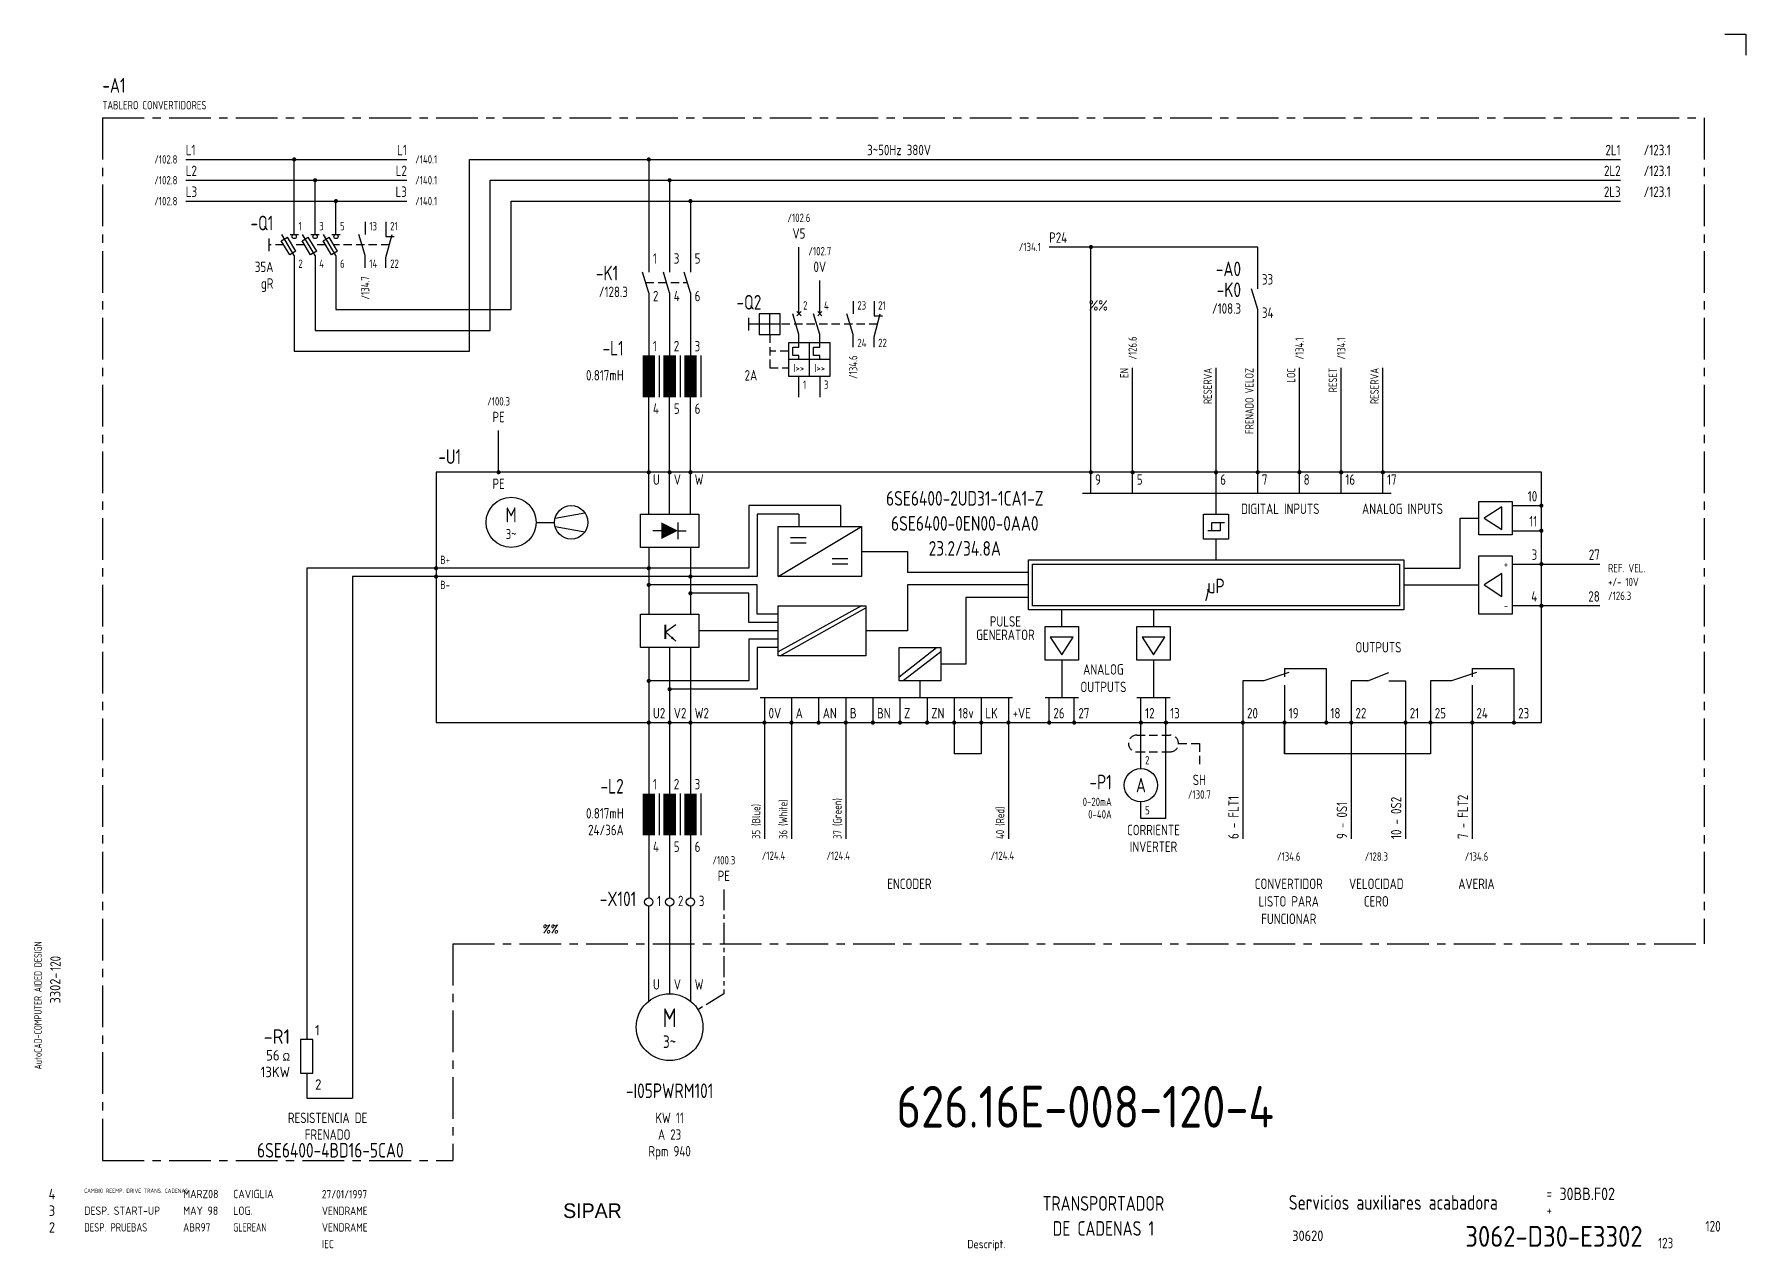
# Model space of a CAD drawing. Extents: x 10 to 420, y 5 to 297.
import ezdxf
from ezdxf.enums import TextEntityAlignment as Align

# ---------------------------------------------------------------- set-up
doc = ezdxf.new("R2010")
doc.units = 0
doc.header["$LTSCALE"] = 8
doc.header["$MEASUREMENT"] = 0
for name, pattern in [('CENTER', [2, 1.25, -0.25, 0.25, -0.25]), ('CENTER12', [1, 0.625, -0.125, 0.125, -0.125]), ('HIDDEN', [0.375, 0.25, -0.125]), ('LTY1', [0])]:
    doc.linetypes.add(name, pattern=pattern)
doc.layers.get('0').update_dxf_attribs({"linetype": 'CONTINUOUS'})
doc.layers.add('CART', color=7, linetype='CONTINUOUS')
doc.styles.add('DIN', font='DIN', dxfattribs={"width": 0.85})
doc.styles.add('GREEKC', font='greekc')
doc.styles.add('ISO', font='ISO')
doc.styles.add('SIMPLEX', font='SIMPLEX', dxfattribs={"width": 0.9})
doc.styles.add('UNIV', font='UNIV')

# ---------------------------------------------------------------- blocks, each defined once
blk = doc.blocks.new('WB-FG100')
at = {"layer": 'CART', "color": 1}
for p, q in [((415, 297), (420, 297)), ((420, 297), (420, 292))]:
    blk.add_line(p, q, dxfattribs=at)
at = {"layer": 'CART', "color": 1, "style": 'DIN', "width": 0.8}
blk.add_text('AutoCAD-COMPUTER AIDED DESIGN', height=1.8, rotation=90, dxfattribs=at).set_placement((11.47, 48.84))
at = {"layer": 'CART', "color": 3, "style": 'DIN', "width": 0.8}
for s, p in [('=', (372.24, 17.91)), ('+', (372.24, 13.87))]:
    blk.add_text(s, height=2.5, dxfattribs=at).set_placement(p)
at = {"layer": 'CART', "color": 7, "style": 'DIN', "width": 0.9}
blk.add_attdef('FILE', text='', height=2.5, rotation=90, dxfattribs=at).set_placement((15.95, 68.38), align=Align.CENTER)
for tag, p in [('MOD-3', (13.92, 19)), ('MOD-2', (13.92, 15)), ('MOD-1', (13.92, 11)), ('NR.COMMESSA', (315, 9))]:
    blk.add_attdef(tag, text='', height=2.5, dxfattribs=at).set_placement(p, align=Align.MIDDLE)
at = {"layer": 'CART', "color": 7, "style": 'DIN'}
for tag, width, p in [('REV-3', 0.9, (21.66, 19)), ('DATA-3', 0.9, (45.37, 19)), ('NOME-3', 0.9, (57.37, 19)), ('REV-2', 0.9, (21.66, 15)), ('DATA-2', 0.9, (45.37, 15)), ('NOME-2', 0.9, (57.37, 15)), ('REV-1', 0.9, (21.66, 11)), ('DATA-1', 0.9, (45.37, 11)), ('NOME-1', 0.7, (57.37, 11))]:
    blk.add_attdef(tag, text='', height=2, dxfattribs=dict(at, width=width)).set_placement(p, align=Align.MIDDLE_LEFT)
at = {"layer": 'CART', "color": 7, "style": 'DIN', "width": 0.9}
for tag, p, height in [('DATA', (78.64, 17.94), 2), ('ESECUTORE', (78.64, 13.97), 2), ('CONTROLLORE', (78.64, 9.99), 2), ('SEGUE', (398.93, 5.65), 2.8), ('NORMA', (78.64, 6.01), 2)]:
    blk.add_attdef(tag, p, '', height=height, dxfattribs=at)
at = {"layer": 'CART', "color": 2, "style": 'DIN', "width": 0.9}
for tag, p in [('TITOLO-1/3', (266.5, 18.23)), ('TITOLO-1/2', (266.5, 15.73)), ('TITOLO-2/3', (266.5, 13.18)), ('TITOLO-2/2', (266.5, 10.68)), ('TITOLO-3/3', (266.5, 8.13))]:
    blk.add_attdef(tag, text='', height=3.5, dxfattribs=at).set_placement(p, align=Align.MIDDLE)
at = {"layer": 'CART', "color": 3, "style": 'DIN', "width": 0.9}
blk.add_attdef('ASSIEME', text='', height=3.5, dxfattribs=at).set_placement((334, 17), align=Align.MIDDLE)
at = {"layer": 'CART', "color": 3, "style": 'DIN', "width": 0.85}
for tag, p in [('=', (375.33, 16.63)), ('+', (375.33, 12.76))]:
    blk.add_attdef(tag, text='', height=3, dxfattribs=at).set_placement(p, align=Align.BOTTOM_LEFT)
at = {"layer": 'CART', "color": 3, "style": 'DIN', "width": 0.9}
blk.add_attdef('FOGLIO', text='', height=2.8, dxfattribs=at).set_placement((414.2, 9.56), align=Align.RIGHT)
at = {"layer": 'CART', "color": 2, "style": 'DIN', "width": 0.9}
blk.add_attdef('DISEGNO', text='', height=5, dxfattribs=at).set_placement((395.27, 6.35), align=Align.RIGHT)
at = {"layer": 'CART', "color": 1, "style": 'DIN', "width": 0.9}
blk.add_attdef('TIPOLOGIA', (233.37, 6), '', height=2, dxfattribs=at)

msp = doc.modelspace()

# ---------------------------------------------------------------- linework, layer by layer
at = {"color": 3, "linetype": 'CENTER'}
for p, q in [((26, 277), (410, 277)), ((26, 277), (26, 27)), ((410, 277), (410, 79)), ((110, 79), (410, 79)), ((110, 79), (110, 27)), ((26, 27), (110, 27))]:
    msp.add_line(p, q, dxfattribs=at)
for p, q in [((46, 267), (99, 267)), ((72, 249), (72, 267)), ((114, 267), (390, 267)), ((114, 221), (114, 267)), ((157, 267), (157, 240)), ((46, 262), (99, 262)), ((77, 249), (77, 262)), ((119, 262), (390, 262)), ((119, 226), (119, 262)), ((162, 262), (162, 240)), ((46, 257), (99, 257)), ((82, 249), (82, 257)), ((124, 257), (390, 257)), ((124, 231), (124, 257)), ((167, 257), (167, 240)), ((89, 252), (89, 249)), ((94, 252), (94, 248.5)), ((66, 245), (66, 248)), ((68.9, 247.5), (70.37, 248.38)), ((70.93, 244.12), (68.9, 247.5)), ((72, 244), (69, 249)), ((72.4, 245), (70.37, 248.38)), ((71, 249), (73, 249)), ((73.9, 247.5), (75.37, 248.38)), ((75.93, 244.12), (73.9, 247.5)), ((77, 244), (74, 249)), ((77.4, 245), (75.37, 248.38)), ((76, 249), (78, 249)), ((78.9, 247.5), (80.37, 248.38)), ((80.93, 244.12), (78.9, 247.5)), ((82, 244), (79, 249)), ((82.4, 245), (80.37, 248.38)), ((81, 249), (83, 249)), ((89, 244), (87.5, 249)), ((94, 243.5), (95.5, 249)), ((94, 248.5), (96, 248.5)), ((72.4, 245), (70.93, 244.12)), ((72, 244), (72, 221)), ((77.4, 245), (75.93, 244.12)), ((77, 244), (77, 226)), ((82.4, 245), (80.93, 244.12)), ((82, 244), (82, 231)), ((89, 241), (89, 244)), ((94, 241), (94, 243.5)), ((193, 230), (193, 246)), ((303, 246), (253, 246)), ((263, 187), (263, 246)), ((303, 236), (303, 246)), ((157, 235), (155.5, 240)), ((162, 235), (160.5, 240)), ((167, 235), (165.5, 240)), ((198, 230), (198, 238)), ((157, 235), (157, 220)), ((162, 235), (162, 220)), ((167, 235), (167, 220)), ((303, 231), (301.5, 236)), ((82, 231), (124, 231)), ((188.5, 230), (183.5, 230)), ((183.5, 230), (183.5, 225)), ((186, 225), (186, 230)), ((188.5, 225), (188.5, 230)), ((193, 225), (191.5, 230)), ((192.5, 229.5), (193.5, 230.5)), ((192.5, 230.5), (193.5, 229.5)), ((198, 225), (196.5, 230)), ((197.5, 230.5), (198.5, 229.5)), ((197.5, 229.5), (198.5, 230.5)), ((206, 225), (204.5, 230)), ((206, 233), (206, 230)), ((211, 233), (211, 229.5)), ((211, 224.5), (212.5, 230)), ((303, 187), (303, 231)), ((77, 226), (119, 226)), ((181, 226), (181, 229)), ((188.5, 227.5), (181, 227.5)), ((211, 229.5), (213, 229.5)), ((183.5, 225), (188.5, 225)), ((200.5, 223), (190.5, 223)), ((190.5, 223), (190.5, 215)), ((191.5, 220), (191.5, 222)), ((191.5, 222), (193, 222)), ((193, 222), (193, 225)), ((195.5, 215), (195.5, 223)), ((196.5, 222), (198, 222)), ((196.5, 220), (196.5, 222)), ((198, 222), (198, 225)), ((200.5, 215), (200.5, 223)), ((206, 222), (206, 225)), ((211, 222), (211, 224.5)), ((72, 221), (114, 221)), ((159.5, 220), (159.5, 210)), ((164.5, 220), (164.5, 210)), ((169.5, 220), (169.5, 210)), ((200.5, 219), (190.5, 219)), ((193, 220), (191.5, 220)), ((193, 219), (193, 220)), ((198, 220), (196.5, 220)), ((198, 219), (198, 220)), ((190.5, 215), (200.5, 215)), ((193, 210), (193, 215)), ((198, 215), (198, 210)), ((273, 187), (273, 217)), ((273, 187), (273, 217)), ((293, 187), (293, 217)), ((293, 187), (293, 217)), ((313, 187), (313, 217)), ((313, 187), (313, 217)), ((323, 187), (323, 217)), ((323, 187), (323, 217)), ((333, 187), (333, 217)), ((157, 182), (157, 210)), ((162, 182), (162, 210)), ((167, 182), (167, 210)), ((261, 187), (335, 187)), ((293, 182), (293, 187)), ((155, 182), (169, 182)), ((155, 174), (155, 182)), ((169, 182), (169, 174)), ((203, 184), (181, 184)), ((181, 184), (181, 169)), ((183, 182), (183, 167)), ((193, 182), (183, 182)), ((193, 182), (193, 179)), ((203, 184), (203, 179)), ((351.5, 169), (351.5, 181)), ((351.5, 181), (356, 181)), ((364, 184), (371, 184)), ((160, 178), (158, 178)), ((164, 180), (164, 176)), ((164, 178), (166, 178)), ((294, 178), (291, 178)), ((292, 180), (295, 180)), ((292, 178), (292, 180)), ((294, 180), (294, 178)), ((364, 178), (371, 178)), ((169, 174), (155, 174)), ((157, 174), (157, 158)), ((167, 174), (167, 158)), ((208, 173), (219, 173)), ((219, 173), (219, 168)), ((293, 171), (293, 176)), ((75, 169), (75, 56)), ((106, 169), (75, 169)), ((181, 169), (106, 169)), ((338, 169), (351.5, 169)), ((364, 170), (385, 170)), ((86, 167), (86, 42)), ((106, 167), (86, 167)), ((183, 167), (106, 167)), ((183, 165), (157, 165)), ((183, 158), (183, 165)), ((248, 168), (219, 168)), ((219, 165), (219, 154)), ((248, 165), (219, 165)), ((338, 165), (356, 165)), ((181, 163), (167, 163)), ((181, 156), (181, 163)), ((233, 162), (233, 146)), ((248, 162), (233, 162)), ((155, 158), (169, 158)), ((155, 150), (155, 158)), ((169, 158), (169, 150)), ((188, 156), (181, 156)), ((188, 158), (183, 158)), ((208, 160), (188, 149)), ((188.5, 148), (209, 159.5)), ((256, 155), (256, 159)), ((278, 159), (278, 155)), ((385, 160), (364, 160)), ((161, 153.75), (163.5, 155.5)), ((161, 153.75), (163.5, 151.5)), ((188, 154), (169, 154)), ((181, 152), (181, 142)), ((188, 152), (181, 152)), ((219, 154), (209, 154)), ((169, 150), (155, 150)), ((157, 150), (157, 90)), ((162, 150), (162, 90)), ((167, 150), (167, 90)), ((183, 150), (183, 140)), ((188, 150), (183, 150)), ((217, 143), (226, 150)), ((227, 149), (218, 142)), ((233, 146), (227, 146)), ((256, 147), (256, 138)), ((278, 147), (278, 138)), ((310.43, 144), (304.43, 142)), ((309.43, 145), (319.43, 145)), ((309.43, 145), (309.43, 143)), ((319.43, 145), (319.43, 132)), ((355.43, 144), (349.43, 142)), ((354.43, 145), (354.43, 143)), ((354.43, 145), (364.43, 145)), ((364.43, 145), (364.43, 132)), ((181, 142), (157, 142)), ((183, 140), (162, 140)), ((222, 142), (222, 138)), ((299.43, 142), (299.43, 104.1)), ((304.43, 142), (299.43, 142)), ((309.43, 141), (309.43, 124.5)), ((325.43, 142), (325.43, 104.1)), ((329.43, 142), (325.43, 142)), ((334.43, 142), (338.43, 142)), ((338.43, 142), (338.43, 104.1)), ((349.43, 142), (344.43, 142)), ((344.43, 142), (344.43, 124.5)), ((354.43, 141), (354.43, 104.1)), ((183.72, 138), (244.22, 138)), ((184.72, 138), (184.72, 132)), ((191.22, 138), (191.22, 132)), ((197.72, 138), (197.72, 132)), ((204.22, 138), (204.22, 132)), ((210.72, 138), (210.72, 132)), ((217.22, 138), (217.22, 132)), ((223.72, 138), (223.72, 132)), ((230.22, 138), (230.22, 132)), ((236.72, 138), (236.72, 132)), ((243.22, 138), (243.22, 132)), ((252, 138), (260, 138)), ((253, 132), (253, 138)), ((259, 132), (259, 138)), ((274, 138), (282, 138)), ((275, 132), (275, 138)), ((281, 132), (281, 138)), ((184.72, 132), (184.72, 104.1)), ((191.22, 132), (191.22, 104.1)), ((204.22, 132), (204.22, 104.1)), ((230.22, 132), (230.22, 124.5)), ((236.72, 132), (236.72, 124.5)), ((243.22, 132), (243.22, 104.1)), ((275, 121), (275, 132)), ((281, 109), (281, 132)), ((159.5, 115), (159.5, 105)), ((164.5, 115), (164.5, 105)), ((169.5, 115), (169.5, 105)), ((275, 109), (275, 113)), ((281, 109), (275, 109)), ((157, 65.24), (157, 88)), ((162, 88), (162, 67)), ((167, 88), (167, 65.24)), ((73.5, 56), (73.5, 48)), ((76.5, 56), (73.5, 56)), ((76.5, 48), (76.5, 56)), ((73.5, 48), (76.5, 48)), ((75, 48), (75, 42)), ((75, 42), (86, 42))]:
    msp.add_line(p, q)
at = {"linetype": 'HIDDEN'}
for p, q in [((69.5, 246.5), (66, 246.5)), ((74.5, 246.5), (71.5, 246.5)), ((79.5, 246.5), (76.5, 246.5)), ((94.82, 246.5), (81.5, 246.5)), ((156.25, 237.5), (166.25, 237.5)), ((211.82, 227.5), (188.5, 227.5)), ((186, 225), (186, 217)), ((190.5, 221), (186, 221)), ((186, 217), (190.5, 217)), ((274, 129), (282, 129)), ((274, 125), (282, 125)), ((284, 127), (289, 127))]:
    msp.add_line(p, q, dxfattribs=at)
at = {"linetype": 'CENTER'}
msp.add_line((121, 192), (121, 202), dxfattribs=at)
at = {"color": 3}
for p, q in [((371, 192), (106, 192)), ((106, 192), (106, 132)), ((371, 132), (371, 192)), ((248, 159), (248, 171)), ((248, 171), (338, 171)), ((249, 160), (249, 170)), ((249, 170), (337, 170)), ((337, 170), (337, 160)), ((338, 171), (338, 159)), ((338, 159), (248, 159)), ((337, 160), (249, 160)), ((106, 132), (371, 132))]:
    msp.add_line(p, q, dxfattribs=at)
at = {"linetype": 'LTY1'}
for p, q in [((356, 185), (364, 185)), ((356, 177), (356, 185)), ((364, 185), (364, 177)), ((290, 182), (296, 182)), ((290, 176), (290, 182)), ((296, 182), (296, 176)), ((361.5, 183.75), (357.25, 181)), ((357.25, 181), (361.5, 178.25)), ((361.5, 178.25), (361.5, 183.75)), ((188, 179), (208, 179)), ((188, 167), (208, 179)), ((188, 167), (188, 179)), ((208, 179), (208, 167)), ((364, 177), (356, 177)), ((194.75, 176.25), (191, 176.25)), ((194.75, 175), (191, 175)), ((296, 176), (290, 176)), ((204.75, 171.25), (201, 171.25)), ((204.75, 170), (201, 170)), ((356, 158), (356, 172)), ((356, 172), (364, 172)), ((364, 172), (364, 158)), ((208, 167), (188, 167)), ((361.5, 167.75), (357.25, 165)), ((357.25, 165), (361.5, 162.25)), ((361.5, 162.25), (361.5, 167.75)), ((188, 160), (209, 160)), ((188, 148), (188, 160)), ((209, 160), (209, 148)), ((364, 158), (356, 158)), ((252, 155), (260, 155)), ((252, 147), (252, 155)), ((258.75, 152.5), (253.25, 152.5)), ((253.25, 152.5), (256, 148.25)), ((256, 148.25), (258.75, 152.5)), ((260, 155), (260, 147)), ((274, 155), (282, 155)), ((274, 147), (274, 155)), ((280.75, 152.5), (275.25, 152.5)), ((275.25, 152.5), (278, 148.25)), ((278, 148.25), (280.75, 152.5)), ((282, 155), (282, 147)), ((209, 148), (188, 148)), ((217, 150), (227, 150)), ((217, 142), (217, 150)), ((227, 150), (227, 142)), ((260, 147), (252, 147)), ((282, 147), (274, 147)), ((329.43, 142), (334.43, 144)), ((227, 142), (217, 142))]:
    msp.add_line(p, q, dxfattribs=at)
at = {"color": 7}
for p, q in [((134.52, 180.97), (141.69, 182.27)), ((130, 180), (134.4, 180)), ((134.52, 179.03), (141.69, 177.73))]:
    msp.add_line(p, q, dxfattribs=at)
at = {"linetype": 'Continuous'}
for p, q in [((309.43, 124.5), (309.43, 131.75)), ((236.72, 124.5), (230.22, 124.5)), ((344.43, 124.5), (309.43, 124.5))]:
    msp.add_line(p, q, dxfattribs=at)
at = {"color": 7, "linetype": 'HIDDEN'}
msp.add_line((289, 127), (289, 121), dxfattribs=at)
at = {"linetype": 'CENTER12'}
for p, q in [((175, 92), (175, 67)), ((175, 67), (168.81, 63.19))]:
    msp.add_line(p, q, dxfattribs=at)
at = {"const_width": 0.5}
for points in [[(71.75, 267, 1), (72.25, 267, 1)], [(156.75, 267, 1), (157.25, 267, 1)], [(76.75, 262, 1), (77.25, 262, 1)], [(161.75, 262, 1), (162.25, 262, 1)], [(81.75, 257, 1), (82.25, 257, 1)], [(166.75, 257, 1), (167.25, 257, 1)], [(262.75, 246, 1), (263.25, 246, 1)], [(120.75, 192, 1), (121.25, 192, 1)], [(156.75, 192, 1), (157.25, 192, 1)], [(161.75, 192, 1), (162.25, 192, 1)], [(166.75, 192, 1), (167.25, 192, 1)], [(262.75, 192, 1), (263.25, 192, 1)], [(272.75, 192, 1), (273.25, 192, 1)], [(292.75, 192, 1), (293.25, 192, 1)], [(302.75, 192, 1), (303.25, 192, 1)], [(312.75, 192, 1), (313.25, 192, 1)], [(322.75, 192, 1), (323.25, 192, 1)], [(332.75, 192, 1), (333.25, 192, 1)], [(370.75, 184, 1), (371.25, 184, 1)], [(370.75, 178, 1), (371.25, 178, 1)], [(105.75, 169, 1), (106.25, 169, 1)], [(156.75, 169, 1), (157.25, 169, 1)], [(370.75, 170, 1), (371.25, 170, 1)], [(105.75, 167, 1), (106.25, 167, 1)], [(156.75, 165, 1), (157.25, 165, 1)], [(166.75, 167, 1), (167.25, 167, 1)], [(166.75, 163, 1), (167.25, 163, 1)], [(370.75, 160, 1), (371.25, 160, 1)], [(156.75, 142, 1), (157.25, 142, 1)], [(161.75, 140, 1), (162.25, 140, 1)], [(156.75, 132, 1), (157.25, 132, 1)], [(161.75, 132, 1), (162.25, 132, 1)], [(166.75, 132, 1), (167.25, 132, 1)], [(184.47, 132, 1), (184.97, 132, 1)], [(190.97, 132, 1), (191.47, 132, 1)], [(197.47, 132, 1), (197.97, 132, 1)], [(203.97, 132, 1), (204.47, 132, 1)], [(210.47, 132, 1), (210.97, 132, 1)], [(216.97, 132, 1), (217.47, 132, 1)], [(223.47, 132, 1), (223.97, 132, 1)], [(229.97, 132, 1), (230.47, 132, 1)], [(236.47, 132, 1), (236.97, 132, 1)], [(242.97, 132, 1), (243.47, 132, 1)], [(252.75, 132, 1), (253.25, 132, 1)], [(258.75, 132, 1), (259.25, 132, 1)], [(274.75, 132, 1), (275.25, 132, 1)], [(280.75, 132, 1), (281.25, 132, 1)], [(299.18, 132, 1), (299.68, 132, 1)], [(309.18, 132, 1), (309.68, 132, 1)], [(319.18, 132, 1), (319.68, 132, 1)], [(325.18, 132, 1), (325.68, 132, 1)], [(338.18, 132, 1), (338.68, 132, 1)], [(344.18, 132, 1), (344.68, 132, 1)], [(354.18, 132, 1), (354.68, 132, 1)], [(364.18, 132, 1), (364.68, 132, 1)]]:
    msp.add_lwpolyline(points, format="xyb", close=True, dxfattribs=at)
for points, const_width in [([(157, 220), (157, 210)], 3), ([(162, 220), (162, 210)], 3), ([(167, 220), (167, 210)], 3), ([(161, 155.5), (161, 152)], 0.5), ([(157, 115), (157, 105)], 3), ([(162, 115), (162, 105)], 3), ([(167, 115), (167, 105)], 3)]:
    msp.add_lwpolyline(points, dxfattribs=dict(const_width=const_width))
for points in [[(164, 178, 0, 4, 0), (160, 178, 4, 4, 0)], [(163.5, 151.5, 0, 0.6, 0), (162.46, 152.45, 0.6, 0.6, 0)]]:
    msp.add_lwpolyline(points, format="xyseb")
for centre, radius in [((72, 248.5), 0.5), ((77, 248.5), 0.5), ((82, 248.5), 0.5), ((157, 89), 1), ((162, 89), 1), ((167, 89), 1)]:
    msp.add_circle(centre, radius)
at = {"color": 7}
for centre, radius in [((124, 180), 6), ((138.4, 180), 4)]:
    msp.add_circle(centre, radius, dxfattribs=at)
at = {"color": 3}
for centre, radius in [((275, 117), 4), ((162, 59), 8)]:
    msp.add_circle(centre, radius, dxfattribs=at)
msp.add_arc((284.32, 163.93), 6.79, 336.7213, 0.4198, dxfattribs=at)
at = {"linetype": 'HIDDEN'}
for centre, start, end in [((274, 127), 90, 270), ((282, 127), 270, 90)]:
    msp.add_arc(centre, 2, start, end, dxfattribs=at)

# ---------------------------------------------------------------- block references
at = {"layer": 'CART'}
ref = msp.add_blockref('WB-FG100', (0, 0), dxfattribs=at)
ref.add_attrib('TIPOLOGIA', 'Descript.', (233.37, 6), dxfattribs={"color": 1, "height": 2, "style": 'DIN', "width": 0.9})
ref.add_attrib('ASSIEME', 'Servicios auxiliares acabadora', dxfattribs={"color": 3, "height": 3.5, "style": 'DIN', "width": 0.8}).set_placement((335.5, 17), align=Align.MIDDLE)
ref.add_attrib('=', '30BB.F02', dxfattribs={"color": 3, "height": 3, "style": 'DIN', "width": 0.85}).set_placement((375.33, 16.63), align=Align.BOTTOM_LEFT)
ref.add_attrib('NR.COMMESSA', '30620', dxfattribs={"color": 7, "height": 2.5, "style": 'DIN', "width": 0.9}).set_placement((315, 9), align=Align.MIDDLE)
ref.add_attrib('DISEGNO', '3062-D30-E3302', dxfattribs={"color": 2, "height": 5, "style": 'DIN', "width": 0.9}).set_placement((395.27, 6.35), align=Align.RIGHT)
ref.add_attrib('DATA', '27/01/1997', (78.64, 17.94), dxfattribs={"color": 7, "height": 2, "style": 'DIN', "width": 0.85})
ref.add_attrib('ESECUTORE', 'VENDRAME', (78.64, 13.97), dxfattribs={"color": 7, "height": 2, "style": 'DIN', "width": 0.85})
ref.add_attrib('CONTROLLORE', 'VENDRAME', (78.64, 9.99), dxfattribs={"color": 7, "height": 2, "style": 'DIN', "width": 0.85})
ref.add_attrib('NORMA', 'IEC', (78.64, 6.01), dxfattribs={"color": 7, "height": 2, "style": 'DIN', "width": 0.85})
ref.add_attrib('MOD-1', '2', dxfattribs={"color": 7, "height": 2.5, "style": 'DIN', "width": 0.9}).set_placement((13.92, 11), align=Align.MIDDLE)
ref.add_attrib('REV-1', 'DESP. PRUEBAS', dxfattribs={"color": 7, "height": 2, "style": 'DIN', "width": 0.8}).set_placement((21.66, 11), align=Align.MIDDLE_LEFT)
ref.add_attrib('DATA-1', 'ABR97', dxfattribs={"color": 7, "height": 2, "style": 'DIN', "width": 0.85}).set_placement((45.37, 11), align=Align.MIDDLE_LEFT)
ref.add_attrib('NOME-1', 'GLEREAN', dxfattribs={"color": 7, "height": 2, "style": 'DIN', "width": 0.7}).set_placement((57.37, 11), align=Align.MIDDLE_LEFT)
ref.add_attrib('MOD-2', '3', dxfattribs={"color": 7, "height": 2.5, "style": 'DIN', "width": 0.9}).set_placement((13.92, 15), align=Align.MIDDLE)
ref.add_attrib('REV-2', 'DESP. START-UP', dxfattribs={"color": 7, "height": 2, "style": 'DIN', "width": 0.9}).set_placement((21.66, 15), align=Align.MIDDLE_LEFT)
ref.add_attrib('DATA-2', 'MAY 98', dxfattribs={"color": 7, "height": 2, "style": 'DIN', "width": 0.9}).set_placement((45.37, 15), align=Align.MIDDLE_LEFT)
ref.add_attrib('NOME-2', 'LOG.', dxfattribs={"color": 7, "height": 2, "style": 'DIN', "width": 0.9}).set_placement((57.37, 15), align=Align.MIDDLE_LEFT)
ref.add_attrib('MOD-3', '4', dxfattribs={"color": 7, "height": 2.5, "style": 'DIN', "width": 0.9}).set_placement((13.92, 19), align=Align.MIDDLE)
ref.add_attrib('DATA-3', 'MARZ08', dxfattribs={"color": 7, "height": 2, "style": 'DIN', "width": 0.9}).set_placement((45.37, 19), align=Align.MIDDLE_LEFT)
ref.add_attrib('NOME-3', 'CAVIGLIA', dxfattribs={"color": 7, "height": 2, "style": 'DIN', "width": 0.9}).set_placement((57.37, 19), align=Align.MIDDLE_LEFT)
ref.add_attrib('FILE', '3302-', dxfattribs={"color": 7, "height": 2.5, "rotation": 90, "style": 'DIN', "width": 0.9}).set_placement((15.95, 68.38), align=Align.CENTER)

# ---------------------------------------------------------------- texts
at = {"color": 3, "style": 'DIN', "width": 0.8}
msp.add_text('-A1', height=3.5, dxfattribs=at).set_placement((26, 283))
at = {"style": 'DIN'}
for s, height, width, p in [('TABLERO CONVERTIDORES', 2, 0.8, (26, 279)), ('L1', 2.5, 0.8, (46, 268)), ('/140.1', 2, 0.8, (101, 266)), ('L2', 2.5, 0.8, (46, 263)), ('/140.1', 2, 0.8, (101, 261)), ('L3', 2.5, 0.8, (46, 258)), ('/140.1', 2, 0.8, (101, 256)), ('1', 2, 0.8, (73, 250)), ('3', 2, 0.8, (78, 250)), ('5', 2, 0.8, (83, 250)), ('13', 2, 0.8, (90, 250)), ('21', 2, 0.8, (95, 250)), ('P24', 2.5, 0.8, (253, 247)), ('2', 2, 0.8, (73, 241)), ('4', 2, 0.8, (78, 241)), ('6', 2, 0.8, (83, 241)), ('14', 2, 0.8, (90, 241)), ('22', 2, 0.8, (95, 241)), ('1', 2.5, 0.8, (158, 242)), ('3', 2.5, 0.8, (163, 242)), ('5', 2.5, 0.8, (168, 242)), ('33', 2.5, 0.8, (304, 237)), ('2', 2.5, 0.8, (158, 233)), ('4', 2.5, 0.8, (163, 233)), ('6', 2.5, 0.8, (168, 233)), ('2', 2, 0.8, (194, 231)), ('4', 2, 0.8, (199, 231)), ('23', 2, 0.8, (207, 231)), ('21', 2, 0.8, (212, 231)), ('%%', 2.5, 0.85, (262.5, 230.75)), ('34', 2.5, 0.8, (304, 229)), ('1', 2.5, 0.8, (158, 221)), ('2', 2.5, 0.8, (163, 221)), ('3', 2.5, 0.8, (168, 221)), ('24', 2, 0.8, (207, 222)), ('22', 2, 0.8, (212, 222)), ('1', 2, 0.8, (194, 212)), ('3', 2, 0.8, (199, 212)), ('4', 2.5, 0.8, (158, 206)), ('5', 2.5, 0.8, (163, 206)), ('6', 2.5, 0.8, (168, 206)), ('U', 2.5, 0.8, (158, 189)), ('V', 2.5, 0.8, (163, 189)), ('W', 2.5, 0.8, (168, 189)), ('9', 2.5, 0.8, (264, 189)), ('5', 2.5, 0.8, (274, 189)), ('6', 2.5, 0.8, (294, 189)), ('7', 2.5, 0.8, (304, 189)), ('8', 2.5, 0.8, (314, 189)), ('16', 2.5, 0.8, (324, 189)), ('17', 2.5, 0.8, (334, 189)), ('DIGITAL INPUTS', 2.5, 0.8, (299, 182)), ('ANALOG INPUTS', 2.5, 0.8, (328, 182)), ('REF. VEL.', 2, 0.8, (387, 168.02)), ('+/- 10V', 2, 0.8, (387, 164.71)), ('/126.3', 2, 0.8, (387, 161.4)), ('U2', 2.5, 0.8, (158, 133)), ('V2', 2.5, 0.8, (163, 133)), ('W2', 2.5, 0.8, (168, 133)), ('0V', 2.5, 0.8, (185.72, 133)), ('A', 2.5, 0.8, (192.22, 133)), ('AN', 2.5, 0.8, (198.72, 133)), ('B', 2.5, 0.8, (205.22, 133)), ('BN', 2.5, 0.8, (211.72, 133)), ('Z', 2.5, 0.8, (218.22, 133)), ('ZN', 2.5, 0.8, (224.72, 133)), ('18v', 2.5, 0.8, (231.22, 133)), ('LK', 2.5, 0.8, (237.72, 133)), ('+VE', 2.5, 0.8, (244.22, 133)), ('26', 2.5, 0.8, (254, 133)), ('27', 2.5, 0.8, (260, 133)), ('12', 2.5, 0.8, (276, 133)), ('13', 2.5, 0.8, (282, 133)), ('20', 2.5, 0.8, (300.43, 133)), ('19', 2.5, 0.8, (310.43, 133)), ('18', 2.5, 0.8, (320.43, 133)), ('22', 2.5, 0.8, (326.43, 133)), ('21', 2.5, 0.8, (339.43, 133)), ('25', 2.5, 0.8, (345.43, 133)), ('24', 2.5, 0.8, (355.43, 133)), ('23', 2.5, 0.8, (365.43, 133)), ('2', 2, 0.8, (276, 122)), ('1', 2.5, 0.8, (158, 116)), ('2', 2.5, 0.8, (163, 116)), ('3', 2.5, 0.8, (168, 116)), ('5', 2, 0.8, (276, 110)), ('4', 2.5, 0.8, (158, 101)), ('5', 2.5, 0.8, (163, 101)), ('6', 2.5, 0.8, (168, 101)), ('1', 2.5, 0.8, (159, 88)), ('2', 2.5, 0.8, (164, 88)), ('3', 2.5, 0.8, (169, 88)), ('U', 2.5, 0.8, (158, 68)), ('V', 2.5, 0.8, (163, 68)), ('W', 2.5, 0.8, (168, 68)), ('123', 2.5, 0.8, (399, 6))]:
    msp.add_text(s, height=height, dxfattribs=dict(at, width=width)).set_placement(p)
at = {"style": 'DIN', "width": 0.8}
for s, height, p in [('/102.8', 2, (44, 266)), ('L1', 2.5, (99, 268)), ('2L1', 2.5, (390, 268)), ('/123.1', 2.5, (402, 268)), ('/102.8', 2, (44, 261)), ('L2', 2.5, (99, 263)), ('2L2', 2.5, (390, 263)), ('/123.1', 2.5, (402, 263)), ('L3', 2.5, (99, 258)), ('2L3', 2.5, (390, 258)), ('/123.1', 2.5, (402, 258)), ('/102.8', 2, (44, 256)), ('/134.1', 2, (251, 245)), ('35A', 2.5, (67, 240)), ('gR', 2.5, (67, 236)), ('/128.3', 2.5, (152, 234)), ('/108.3', 2.5, (299, 230)), ('0.817mH', 2.5, (151, 214)), ('2A', 2.5, (183, 214)), ('10', 2.5, (370, 185)), ('11', 2.5, (370, 179)), ('3', 2.5, (370, 171)), ('27', 2.5, (385, 171)), ('+', 2, (363, 169)), ('4', 2.5, (370, 161)), ('28', 2.5, (385, 161)), ('-', 2, (363, 159)), ('0.817mH', 2.5, (151, 109)), ('0-20mA', 2, (268, 112)), ('0-40A', 2, (268, 109)), ('24/36A', 2.5, (151, 105))]:
    msp.add_text(s, height=height, dxfattribs=at).set_placement(p, align=Align.RIGHT)
for s, height, p in [('3~50Hz 380V', 2.5, (217, 268)), ('/102.6', 2, (193, 252)), ('V5', 2.5, (193, 248)), ('/102.7', 2, (198, 244)), ('0V', 2.5, (198, 240)), ('I>>', 2, (193, 216)), ('I>>', 2, (198, 216)), ('/100.3', 2, (121, 208)), ('PE', 2.5, (121, 204)), ('PE', 2.5, (121, 188)), ('PULSE', 2.5, (242.5, 155)), ('GENERATOR', 2.5, (242.5, 151.8)), ('OUTPUTS', 2.5, (331.93, 148.8)), ('ANALOG', 2.5, (266, 143.5)), ('OUTPUTS', 2.5, (266, 139.3)), ('SH', 2.5, (289, 117)), ('/130.7', 2, (289, 113.76)), ('CORRIENTE', 2.5, (278, 105)), ('INVERTER', 2.5, (278, 101)), ('/100.3', 2, (175, 98)), ('/124.4', 2, (186.92, 99.1)), ('/124.4', 2, (202.43, 99.1)), ('/124.4', 2, (241.77, 99.1)), ('/134.6', 2, (310.43, 98.9)), ('/128.3', 2, (331.43, 98.9)), ('/134.6', 2, (355.43, 98.9)), ('PE', 2.5, (175, 94)), ('ENCODER', 2.5, (219.48, 92.1)), ('CONVERTIDOR', 2.5, (310.43, 92.1)), ('VELOCIDAD', 2.5, (331.43, 92.1)), ('AVERIA', 2.5, (355.43, 92.1)), ('LISTO PARA', 2.5, (310.43, 87.9)), ('CERO', 2.5, (331.43, 87.9)), ('FUNCIONAR', 2.5, (310.43, 83.7)), ('3~', 3, (162, 54)), ('RESISTENCIA DE', 2.5, (80, 36)), ('KW 11', 2.5, (162, 36)), ('FRENADO', 2.5, (80, 32)), ('A 23', 2.5, (162, 32)), ('Rpm 940', 2.5, (162, 28))]:
    msp.add_text(s, height=height, dxfattribs=at).set_placement(p, align=Align.CENTER)
at = {"color": 3, "style": 'DIN', "width": 0.8}
for s, height, p in [('-Q1', 3.5, (67, 250)), ('-A0', 3.5, (299, 239)), ('-Q2', 3.5, (184, 231)), ('-K0', 3.5, (299, 234)), ('-L1', 3.5, (151, 220)), ('-U1', 3.5, (112, 194)), ('-P1', 3.5, (268, 116)), ('-L2', 3.5, (151, 115)), ('-X101', 3.5, (154, 88)), ('120', 2.56, (414, 10))]:
    msp.add_text(s, height=height, dxfattribs=at).set_placement(p, align=Align.RIGHT)
at = {"style": 'DIN', "width": 0.8}
for s, p in [('/134.7', (90, 239)), ('/134.6', (207, 220)), ('EN', (272, 217)), ('RESERVA', (292, 217)), ('FRENADO VELOZ', (302, 217)), ('LOC', (312, 217)), ('RESET', (322, 217)), ('RESERVA', (332, 217))]:
    msp.add_text(s, height=2, rotation=90, dxfattribs=at).set_placement(p, align=Align.RIGHT)
at = {"color": 3, "style": 'DIN', "width": 0.8}
for s, height, p in [('-K1', 3.5, (147, 238)), ('6SE6400-2UD31-1CA1-Z', 3.5, (232.77, 184)), ('6SE6400-0EN00-0AA0', 3.5, (232.77, 178)), ('23.2/34.8A', 3.5, (232.77, 172)), ('uP', 3.5, (293, 163)), ('M', 4.5, (162, 59)), ('6SE6400-4BD16-5CA0', 3.5, (80.66, 27.74)), ('TRANSPORTADOR', 3.5, (266, 15)), ('DE CADENAS 1', 3.5, (266, 9))]:
    msp.add_text(s, height=height, dxfattribs=at).set_placement(p, align=Align.CENTER)
at = {"style": 'DIN', "width": 0.8}
for s, height, p in [('/126.6', 2, (274, 219)), ('/134.1', 2, (314, 219)), ('/134.1', 2, (324, 219)), ('35 (Blue)', 2, (183.72, 104.1)), ('36 (White)', 2, (190.22, 104.1)), ('37 (Green)', 2, (203.22, 104.1)), ('40 (Red)', 2, (242.22, 104.1)), ('6 - FLT1', 2.5, (298.43, 104.1)), ('9 - 0S1', 2.5, (324.43, 104.1)), ('10 - 0S2', 2.5, (337.43, 104.1)), ('7 - FLT2', 2.5, (353.43, 104.1)), ('120', 2.5, (16, 72.5))]:
    msp.add_text(s, height=height, rotation=90, dxfattribs=at).set_placement(p)
at = {"color": 7, "style": 'DIN', "width": 0.8}
for s, height, p in [('M', 3.6, (124, 180)), ('3~', 2.4, (124, 176))]:
    msp.add_text(s, height=height, dxfattribs=at).set_placement(p, align=Align.CENTER)
for s, p in [('B+', (107, 170)), ('B-', (107, 164))]:
    msp.add_text(s, height=2, dxfattribs=at).set_placement(p)
msp.add_text('A', height=3.5, dxfattribs=at).set_placement((275, 117), align=Align.MIDDLE)
at = {"color": 7, "linetype": 'Continuous', "style": 'SIMPLEX', "width": 0.9}
msp.add_text('%%', height=2, dxfattribs=at).set_placement((133.5, 82.5), align=Align.MIDDLE)
at = {"color": 3, "style": 'ISO'}
msp.add_text('-R1', height=3.5, dxfattribs=at).set_placement((71, 55), align=Align.RIGHT)
at = {"style": 'ISO'}
for s, p in [('1', (77, 57)), ('2', (77, 44))]:
    msp.add_text(s, height=2.5, dxfattribs=at).set_placement(p)
for s, height, style, p in [('56', 2.5, 'ISO', (68.5, 51)), ('13KW', 2.5, 'ISO', (71, 47)), ('W', 1.8, 'GREEKC', (71, 51))]:
    msp.add_text(s, height=height, dxfattribs=dict(style=style)).set_placement(p, align=Align.RIGHT)
at = {"color": 2, "style": 'DIN', "width": 0.8}
msp.add_text('-I05PWRM101', height=3.5, dxfattribs=at).set_placement((162, 42), align=Align.CENTER)
at = {"color": 2, "insert": (216.4, 44.92), "char_height": 10, "width": 111.0411, "attachment_point": 1, "style": 'DIN'}
msp.add_mtext('626.16E-008-120-4', dxfattribs=at)
at = {"linetype": 'Continuous', "insert": (23.49, 21.84), "char_height": 2, "attachment_point": 1, "style": 'DIN'}
msp.add_mtext('\\P', dxfattribs=at)
at = {"linetype": 'Continuous', "insert": (21.66, 20.27), "char_height": 1, "width": 19.4915, "attachment_point": 1, "style": 'DIN'}
msp.add_mtext('CAMBIO REEMP. DRIVE TRANS. CADENAS', dxfattribs=at)
at = {"layer": 'CART', "color": 2, "linetype": 'Continuous', "style": 'UNIV'}
msp.add_text('SIPAR', height=3.5, dxfattribs=at).set_placement((143.5, 13.25), align=Align.CENTER)

doc.saveas('drawing.dxf')
